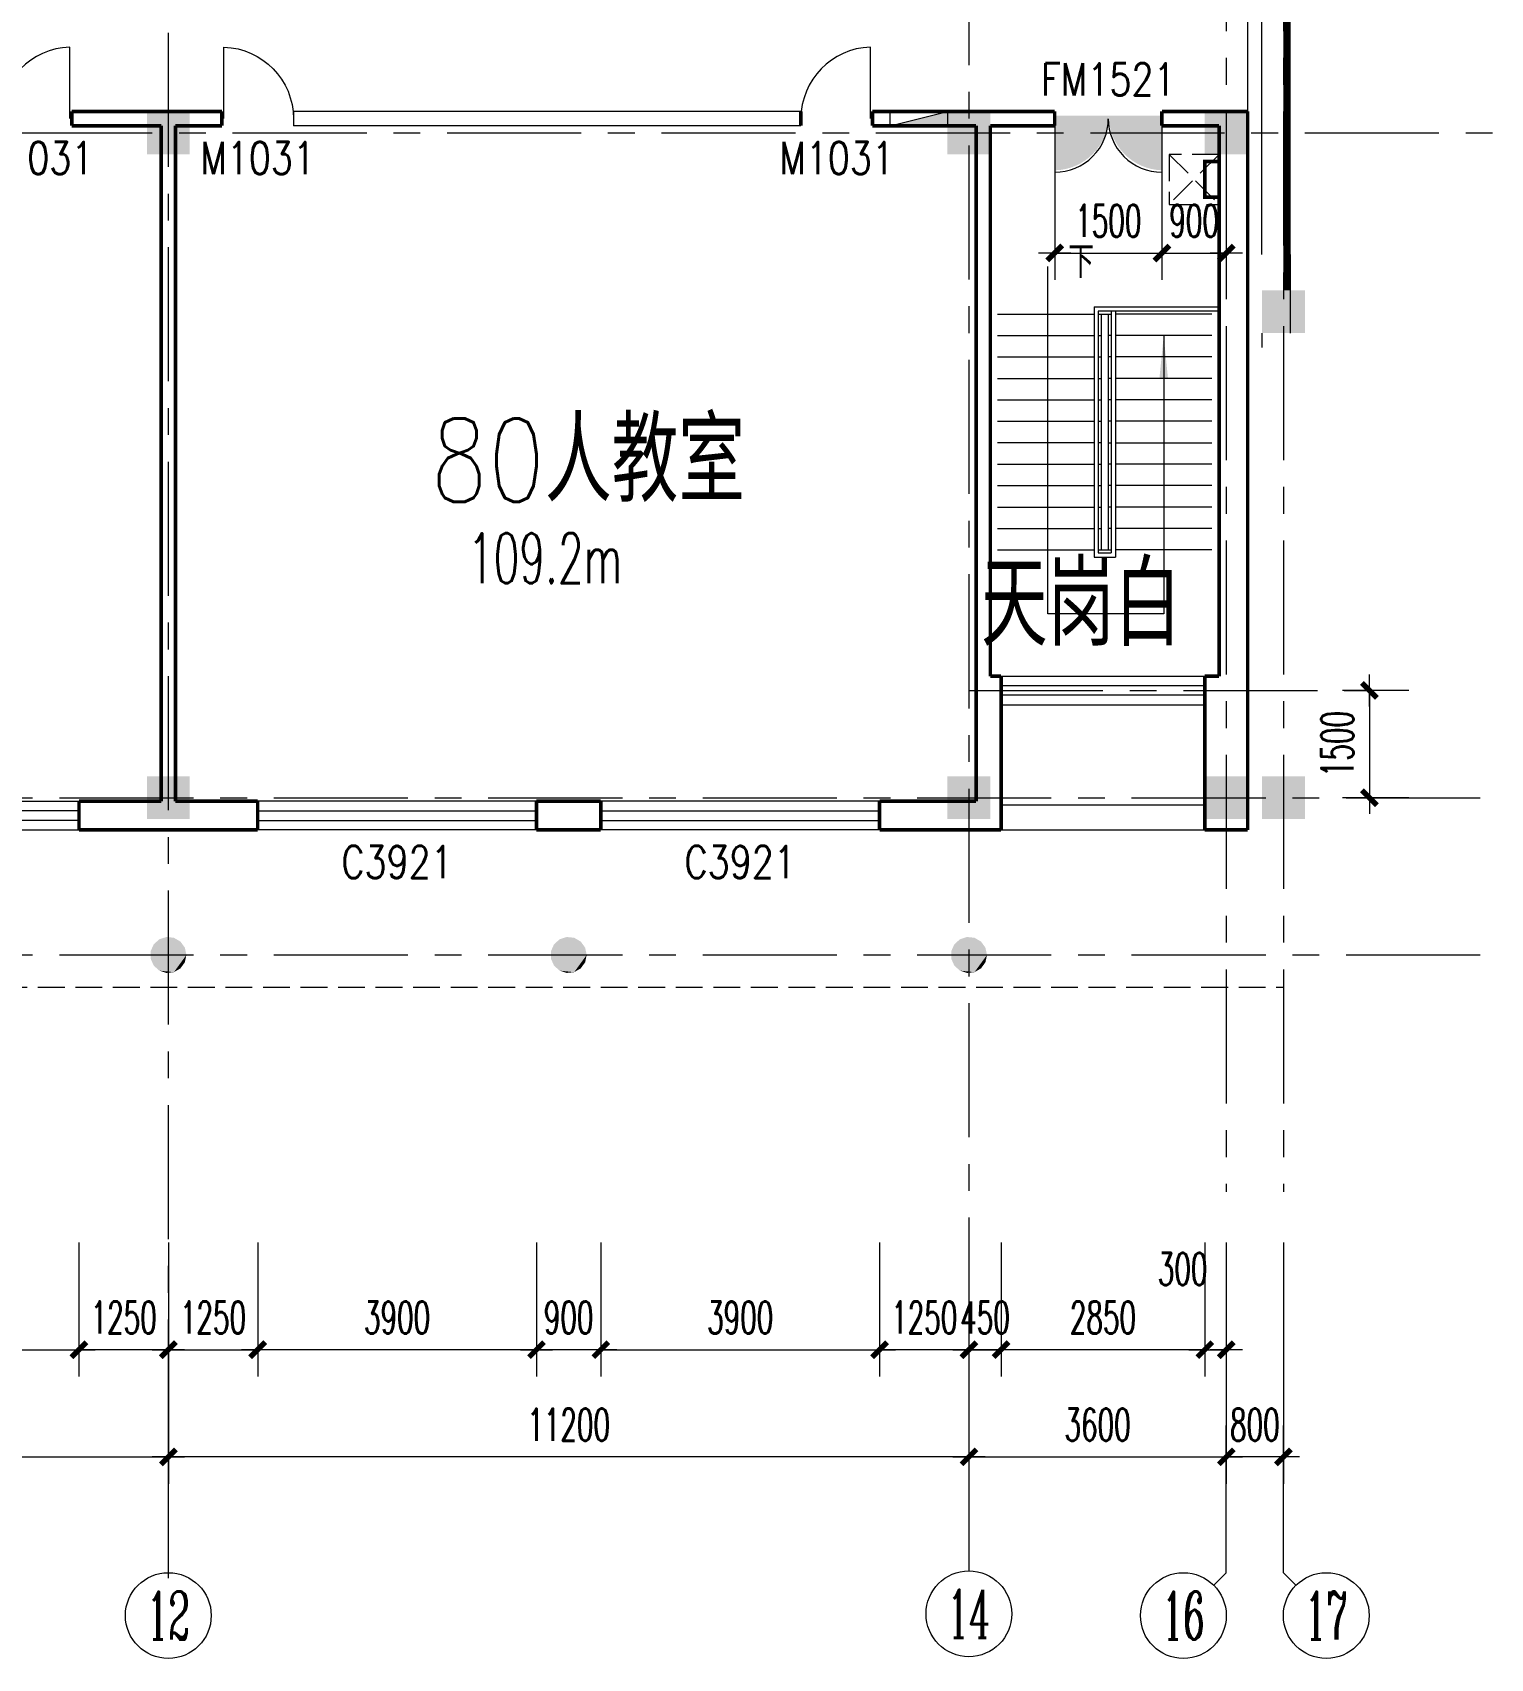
# Model space of a CAD drawing. Extents: x 1575758 to 1999219, y -897052 to -636879.
# Drawn here: x 1952048 to 1972444, y -720350 to -697603 of the extents above; entities that cross this region are included whole.
import ezdxf
from ezdxf.enums import TextEntityAlignment as Align

# ---------------------------------------------------------------- set-up
doc = ezdxf.new("R2010")
doc.units = 0
doc.header["$LTSCALE"] = 1500
doc.header["$MEASUREMENT"] = 0
doc.linetypes.add('CENTER', pattern=[2, 1.25, -0.25, 0.25, -0.25])
doc.linetypes.add('DASH', pattern=[0.35, 0.25, -0.1])
doc.layers.get('0').update_dxf_attribs({"linetype": 'CONTINUOUS', "lineweight": 5})
doc.layers.get('DEFPOINTS').update_dxf_attribs({"linetype": 'CONTINUOUS', "lineweight": 5})
for name, color, linetype, lineweight in [('AXIS', 7, 'CONTINUOUS', 5), ('AXIS_TEXT', 7, 'CONTINUOUS', 5), ('COLUMN', 7, 'CONTINUOUS', 5), ('DOTE', 7, 'CENTER', 5), ('P-S-TEXT', 7, 'CONTINUOUS', 5), ('PUB_DIM', 7, 'CONTINUOUS', 5), ('STAIR', 7, 'CONTINUOUS', 0), ('U型玻璃', 7, 'CONTINUOUS', 5), ('WALL', 7, 'CONTINUOUS', 5), ('WINDOW', 7, 'CONTINUOUS', 0), ('WINDOW_TEXT', 7, 'CONTINUOUS', 5), ('我的', 7, 'CONTINUOUS', 5), ('消火栓', 7, 'CONTINUOUS', 5), ('看线', 7, 'CONTINUOUS', 5), ('虚线', 7, 'DASH', 5), ('防火卷帘', 7, 'CONTINUOUS', 5)]:
    doc.layers.add(name, color=color, linetype=linetype, lineweight=lineweight)
doc.layers.add('防火门', color=10, linetype='CONTINUOUS')
doc.styles.add('_SIMPLEX', font='SIMPLEX.shx', dxfattribs={"width": 0.6})
doc.styles.add('COMPLEX', font='COMPLEX')
doc.styles.add('DIM_FONT', font='romans.shx', dxfattribs={"width": 0.6})
doc.styles.add('H1', font='romans.shx', dxfattribs={"width": 1.2, "bigfont": 'hztxt.shx'})
doc.styles.add('SIMPLEX', font='SIMPLEX.SHX', dxfattribs={"width": 0.6})
doc.dimstyles.new('NORMAL', dxfattribs={"dimscale": 1.5, "dimtxt": 300, "dimasz": 1, "dimexe": 250, "dimexo": 300, "dimgap": 150, "dimtad": 1, "dimdec": 0, "dimdsep": 46, "dimtxsty": 'DIM_FONT', "dimblk1": '_DIMX', "dimblk2": '_DIMX', "dimsah": 1, "dimcen": 2.5, "dimdle": 0.3, "dimclrd": 256, "dimclre": 256, "dimclrt": 256, "dimadec": 0, "dimazin": 0, "dimtfac": 1, "dimtdec": 0, "dimtix": 1, "dimtmove": 2, "dimatfit": 3, "dimldrblk": '_DIMX', "dimfxl": 1, "dimtvp": 1, "dimtolj": 1, "dimtzin": 0, "dimlwd": -1, "dimlwe": -1, "dimarcsym": 0})

# ---------------------------------------------------------------- blocks, each defined once
blk = doc.blocks.new('_FZH')
blk.add_solid([(0.5, -0.5), (-0.5, -0.5), (0.5, 0.5), (-0.5, 0.5)])
blk = doc.blocks.new('M_A2ZXL')
blk.add_line((-0.472, 0), (-0.472, -1))
blk.add_arc((-0.5, 0), 1, 271.6231, 0)
blk = doc.blocks.new('M_S2RKC')
for points in [[(-0.053, 0.503), (0.156, -0.481), (-0.253, 0.438), (-0.409, 0.297)], [(0.338, 0.376), (0.156, -0.481), (0.156, 0.481), (-0.053, 0.503)], [(-0.409, 0.297), (0.156, -0.481), (-0.495, 0.105), (-0.495, -0.105)], [(0.506, 0), (0.156, -0.481), (0.462, 0.206), (0.338, 0.376)], [(0.462, -0.206), (0.338, -0.376), (0.506, 0), (0.156, -0.481)], [(-0.495, -0.105), (0.156, -0.481), (-0.409, -0.297), (-0.253, -0.438)], [(-0.253, -0.438), (0.156, -0.481), (-0.053, -0.503)]]:
    blk.add_solid(points)
blk = doc.blocks.new('_ARROW')
blk.add_solid([(0, 0), (-1, 0.1), (-1, -0.1)])
blk = doc.blocks.new('_WBLK')
for p, q in [((-0.5, 0.5), (0.5, 0.5)), ((0.5, 0.1667), (-0.5, 0.1667)), ((0.5, -0.1667), (-0.5, -0.1667)), ((-0.5, -0.5), (0.5, -0.5))]:
    blk.add_line(p, q)
at = {"layer": 'WINDOW_TEXT', "style": 'SIMPLEX', "flags": 9}
blk.add_attdef('A', text='', height=1, dxfattribs=at).set_placement((0, 1.5), align=Align.MIDDLE)
blk = doc.blocks.new('A$C68C06AB7')
at = {"layer": '消火栓'}
blk.add_hatch(color=256, dxfattribs=at).paths.add_polyline_path([(800, 200), (0, 200), (800, 0)])
blk.add_line((0, 200), (800, 0), dxfattribs=at)
blk.add_lwpolyline([(0, 200), (0, 0), (800, 0), (800, 200)], close=True, dxfattribs=at)
blk = doc.blocks.new('M_A3PTU')
for p, q in [((-0.5, 0), (-0.499, -0.498)), ((0.5, 0), (0.499, -0.498))]:
    blk.add_line(p, q)
for centre, start, end in [((-0.498, -0.001), 269.885, 0.0763), ((0.498, -0.001), 179.9237, 270.115)]:
    blk.add_arc(centre, 0.498, start, end)
blk = doc.blocks.new('_AXISO2')
blk.add_line((0.354, 0.146), (0.5, 0))
blk.add_circle((0, 0.5), 0.5)
at = {"layer": 'AXIS_TEXT', "style": 'COMPLEX', "width": 1.041667}
blk.add_attdef('A', text='', height=0.56, dxfattribs=at).set_placement((-0.25, 0.22), (0.25, 0.22), align=Align.FIT)
blk = doc.blocks.new('_DIMX')
blk.add_line((-150, 0), (150, 0))
at = {"const_width": 50}
blk.add_lwpolyline([(-70, -70), (70, 70)], dxfattribs=at)
blk = doc.blocks.new('*D1277')
at = {"layer": 'AXIS'}
for p, q in [((1942748, -714530), (1942748, -717905)), ((1953948, -714530), (1953948, -717905)), ((1942749, -717530), (1953946, -717530))]:
    blk.add_line(p, q, dxfattribs=at)
at = {"layer": 'DEFPOINTS', "color": 0, "lineweight": 5}
for p in [(1942748, -714080), (1953948, -714080), (1953948, -717530)]:
    blk.add_point(p, dxfattribs=at)
at = {"layer": 'AXIS', "xscale": 1.5, "yscale": 1.5, "zscale": 1.5, "rotation": 180}
blk.add_blockref('_DIMX', (1942748, -717530), dxfattribs=at)
at = {"layer": 'AXIS', "xscale": 1.5, "yscale": 1.5, "zscale": 1.5}
blk.add_blockref('_DIMX', (1953948, -717530), dxfattribs=at)
at = {"layer": 'AXIS', "insert": (1948348, -717080), "char_height": 450, "attachment_point": 5, "style": 'DIM_FONT'}
blk.add_mtext('\\A1;11200', dxfattribs=at)
blk = doc.blocks.new('_AXISO')
blk.add_circle((0, 0), 0.5)
at = {"layer": 'AXIS_TEXT', "style": 'COMPLEX', "width": 1.041667}
blk.add_attdef('A', text='', height=0.56, dxfattribs=at).set_placement((-0.25, -0.28), (0.25, -0.28), align=Align.FIT)
blk = doc.blocks.new('*D1307')
at = {"layer": 'DEFPOINTS', "color": 0, "lineweight": 5}
for p in [(1948798, -714080), (1952698, -714080), (1952698, -716030)]:
    blk.add_point(p, dxfattribs=at)
at = {"layer": 'PUB_DIM'}
for p, q in [((1948798, -714530), (1948798, -716405)), ((1952698, -714530), (1952698, -716405)), ((1948799, -716030), (1952696, -716030))]:
    blk.add_line(p, q, dxfattribs=at)
at = {"layer": 'PUB_DIM', "xscale": 1.5, "yscale": 1.5, "zscale": 1.5, "rotation": 180}
blk.add_blockref('_DIMX', (1948798, -716030), dxfattribs=at)
at = {"layer": 'PUB_DIM', "xscale": 1.5, "yscale": 1.5, "zscale": 1.5}
blk.add_blockref('_DIMX', (1952698, -716030), dxfattribs=at)
at = {"layer": 'PUB_DIM', "insert": (1950748, -715580), "char_height": 450, "attachment_point": 5, "style": 'DIM_FONT'}
blk.add_mtext('\\A1;3900', dxfattribs=at)
blk = doc.blocks.new('*D1310')
at = {"layer": 'DEFPOINTS', "color": 0, "lineweight": 5}
for p in [(1959998, -714080), (1963898, -714080), (1963898, -716030)]:
    blk.add_point(p, dxfattribs=at)
at = {"layer": 'PUB_DIM'}
for p, q in [((1959998, -714530), (1959998, -716405)), ((1963898, -714530), (1963898, -716405)), ((1959999, -716030), (1963896, -716030))]:
    blk.add_line(p, q, dxfattribs=at)
at = {"layer": 'PUB_DIM', "xscale": 1.5, "yscale": 1.5, "zscale": 1.5, "rotation": 180}
blk.add_blockref('_DIMX', (1959998, -716030), dxfattribs=at)
at = {"layer": 'PUB_DIM', "xscale": 1.5, "yscale": 1.5, "zscale": 1.5}
blk.add_blockref('_DIMX', (1963898, -716030), dxfattribs=at)
at = {"layer": 'PUB_DIM', "insert": (1961948, -715580), "char_height": 450, "attachment_point": 5, "style": 'DIM_FONT'}
blk.add_mtext('\\A1;3900', dxfattribs=at)
blk = doc.blocks.new('*D1311')
at = {"layer": 'DEFPOINTS', "color": 0, "lineweight": 5}
for p in [(1959098, -714080), (1959998, -714080), (1959098, -716030)]:
    blk.add_point(p, dxfattribs=at)
at = {"layer": 'PUB_DIM'}
for p, q in [((1959098, -714530), (1959098, -716405)), ((1959998, -714530), (1959998, -716405)), ((1959096, -716030), (1959095, -716030)), ((1959998, -716030), (1959098, -716030)), ((1959999, -716030), (1960001, -716030))]:
    blk.add_line(p, q, dxfattribs=at)
at = {"layer": 'PUB_DIM', "xscale": 1.5, "yscale": 1.5, "zscale": 1.5}
for p, rotation in [((1959098, -716030), 359.9999999999852), ((1959998, -716030), 179.9999999999851)]:
    blk.add_blockref('_DIMX', p, dxfattribs=dict(at, rotation=rotation))
at = {"layer": 'PUB_DIM', "insert": (1959548, -715580), "char_height": 450, "attachment_point": 5, "style": 'DIM_FONT'}
blk.add_mtext('\\A1;900', dxfattribs=at)
blk = doc.blocks.new('*D1312')
at = {"layer": 'DEFPOINTS', "color": 0, "lineweight": 5}
for p in [(1955198, -714080), (1959098, -714080), (1955198, -716030)]:
    blk.add_point(p, dxfattribs=at)
at = {"layer": 'PUB_DIM'}
for p, q in [((1955198, -714530), (1955198, -716405)), ((1959098, -714530), (1959098, -716405)), ((1959096, -716030), (1955199, -716030))]:
    blk.add_line(p, q, dxfattribs=at)
at = {"layer": 'PUB_DIM', "xscale": 1.5, "yscale": 1.5, "zscale": 1.5}
for p, rotation in [((1955198, -716030), 179.9999999999966), ((1959098, -716030), 359.9999999999966)]:
    blk.add_blockref('_DIMX', p, dxfattribs=dict(at, rotation=rotation))
at = {"layer": 'PUB_DIM', "insert": (1957148, -715580), "char_height": 450, "attachment_point": 5, "style": 'DIM_FONT'}
blk.add_mtext('\\A1;3900', dxfattribs=at)
blk = doc.blocks.new('*D1313')
at = {"layer": 'DEFPOINTS', "color": 0, "lineweight": 5}
for p in [(1968448, -714080), (1968748, -714080), (1968748, -716030)]:
    blk.add_point(p, dxfattribs=at)
at = {"layer": 'PUB_DIM'}
for p, q in [((1968448, -714530), (1968448, -716405)), ((1968748, -714530), (1968748, -716405)), ((1968446, -716030), (1968445, -716030)), ((1968448, -716030), (1968748, -716030)), ((1968749, -716030), (1968751, -716030))]:
    blk.add_line(p, q, dxfattribs=at)
at = {"layer": 'PUB_DIM', "xscale": 1.5, "yscale": 1.5, "zscale": 1.5}
blk.add_blockref('_DIMX', (1968448, -716030), dxfattribs=at)
at = {"layer": 'PUB_DIM', "xscale": 1.5, "yscale": 1.5, "zscale": 1.5, "rotation": 180}
blk.add_blockref('_DIMX', (1968748, -716030), dxfattribs=at)
at = {"layer": 'PUB_DIM', "insert": (1968138, -714901), "char_height": 450, "attachment_point": 5, "style": 'DIM_FONT'}
blk.add_mtext('\\A1;300', dxfattribs=at)
blk = doc.blocks.new('_AXISO1')
blk.add_line((0.354, -0.146), (0.5, 0))
blk.add_circle((0, -0.5), 0.5)
at = {"layer": 'AXIS_TEXT', "style": 'COMPLEX', "width": 1.041667}
blk.add_attdef('A', text='', height=0.56, dxfattribs=at).set_placement((-0.25, -0.78), (0.25, -0.78), align=Align.FIT)
blk = doc.blocks.new('*D1325')
at = {"layer": 'DEFPOINTS', "color": 0, "lineweight": 5}
for p in [(1952698, -714080), (1953948, -714080), (1952698, -716030)]:
    blk.add_point(p, dxfattribs=at)
at = {"layer": 'PUB_DIM'}
for p, q in [((1952698, -714530), (1952698, -716405)), ((1953948, -714530), (1953948, -716405)), ((1952696, -716030), (1952695, -716030)), ((1953948, -716030), (1952698, -716030)), ((1953949, -716030), (1953951, -716030))]:
    blk.add_line(p, q, dxfattribs=at)
at = {"layer": 'PUB_DIM', "xscale": 1.5, "yscale": 1.5, "zscale": 1.5}
for p, rotation in [((1952698, -716030), 359.9999999999893), ((1953948, -716030), 179.9999999999893)]:
    blk.add_blockref('_DIMX', p, dxfattribs=dict(at, rotation=rotation))
at = {"layer": 'PUB_DIM', "insert": (1953323, -715580), "char_height": 450, "attachment_point": 5, "style": 'DIM_FONT'}
blk.add_mtext('\\A1;1250', dxfattribs=at)
blk = doc.blocks.new('*D1326')
at = {"layer": 'DEFPOINTS', "color": 0, "lineweight": 5}
for p in [(1953948, -714080), (1955198, -714080), (1955198, -716030)]:
    blk.add_point(p, dxfattribs=at)
at = {"layer": 'PUB_DIM'}
for p, q in [((1953948, -714530), (1953948, -716405)), ((1955198, -714530), (1955198, -716405)), ((1953946, -716030), (1953945, -716030)), ((1953948, -716030), (1955198, -716030)), ((1955199, -716030), (1955201, -716030))]:
    blk.add_line(p, q, dxfattribs=at)
at = {"layer": 'PUB_DIM', "xscale": 1.5, "yscale": 1.5, "zscale": 1.5}
blk.add_blockref('_DIMX', (1953948, -716030), dxfattribs=at)
at = {"layer": 'PUB_DIM', "xscale": 1.5, "yscale": 1.5, "zscale": 1.5, "rotation": 180}
blk.add_blockref('_DIMX', (1955198, -716030), dxfattribs=at)
at = {"layer": 'PUB_DIM', "insert": (1954573, -715580), "char_height": 450, "attachment_point": 5, "style": 'DIM_FONT'}
blk.add_mtext('\\A1;1250', dxfattribs=at)
blk = doc.blocks.new('*D1327')
at = {"layer": 'DEFPOINTS', "color": 0, "lineweight": 5}
for p in [(1963898, -714080), (1965148, -714080), (1963898, -716030)]:
    blk.add_point(p, dxfattribs=at)
at = {"layer": 'PUB_DIM'}
for p, q in [((1963898, -714530), (1963898, -716405)), ((1965148, -714530), (1965148, -716405)), ((1963896, -716030), (1963895, -716030)), ((1965148, -716030), (1963898, -716030)), ((1965149, -716030), (1965151, -716030))]:
    blk.add_line(p, q, dxfattribs=at)
at = {"layer": 'PUB_DIM', "xscale": 1.5, "yscale": 1.5, "zscale": 1.5}
for p, rotation in [((1963898, -716030), 359.9999999999893), ((1965148, -716030), 179.9999999999893)]:
    blk.add_blockref('_DIMX', p, dxfattribs=dict(at, rotation=rotation))
at = {"layer": 'PUB_DIM', "insert": (1964523, -715580), "char_height": 450, "attachment_point": 5, "style": 'DIM_FONT'}
blk.add_mtext('\\A1;1250', dxfattribs=at)
blk = doc.blocks.new('*D1328')
at = {"layer": 'DEFPOINTS', "color": 0, "lineweight": 5}
for p in [(1965148, -714080), (1965598, -714080), (1965598, -716030)]:
    blk.add_point(p, dxfattribs=at)
at = {"layer": 'PUB_DIM'}
for p, q in [((1965148, -714530), (1965148, -716405)), ((1965598, -714530), (1965598, -716405)), ((1965146, -716030), (1965145, -716030)), ((1965148, -716030), (1965598, -716030)), ((1965599, -716030), (1965601, -716030))]:
    blk.add_line(p, q, dxfattribs=at)
at = {"layer": 'PUB_DIM', "xscale": 1.5, "yscale": 1.5, "zscale": 1.5}
blk.add_blockref('_DIMX', (1965148, -716030), dxfattribs=at)
at = {"layer": 'PUB_DIM', "xscale": 1.5, "yscale": 1.5, "zscale": 1.5, "rotation": 180}
blk.add_blockref('_DIMX', (1965598, -716030), dxfattribs=at)
at = {"layer": 'PUB_DIM', "insert": (1965373, -715580), "char_height": 450, "attachment_point": 5, "style": 'DIM_FONT'}
blk.add_mtext('\\A1;450', dxfattribs=at)
blk = doc.blocks.new('*D1329')
at = {"layer": 'DEFPOINTS', "color": 0, "lineweight": 5}
for p in [(1965598, -714080), (1968448, -714080), (1965598, -716030)]:
    blk.add_point(p, dxfattribs=at)
at = {"layer": 'PUB_DIM'}
for p, q in [((1965598, -714530), (1965598, -716405)), ((1968448, -714530), (1968448, -716405)), ((1968446, -716030), (1965599, -716030))]:
    blk.add_line(p, q, dxfattribs=at)
at = {"layer": 'PUB_DIM', "xscale": 1.5, "yscale": 1.5, "zscale": 1.5, "rotation": 180}
blk.add_blockref('_DIMX', (1965598, -716030), dxfattribs=at)
at = {"layer": 'PUB_DIM', "xscale": 1.5, "yscale": 1.5, "zscale": 1.5}
blk.add_blockref('_DIMX', (1968448, -716030), dxfattribs=at)
at = {"layer": 'PUB_DIM', "insert": (1967023, -715580), "char_height": 450, "attachment_point": 5, "style": 'DIM_FONT'}
blk.add_mtext('\\A1;2850', dxfattribs=at)
blk = doc.blocks.new('*D1330')
at = {"layer": 'AXIS'}
for p, q in [((1953948, -714530), (1953948, -717905)), ((1965148, -714530), (1965148, -717905)), ((1965146, -717530), (1953949, -717530))]:
    blk.add_line(p, q, dxfattribs=at)
at = {"layer": 'DEFPOINTS', "color": 0, "lineweight": 5}
for p in [(1953948, -714080), (1965148, -714080), (1953948, -717530)]:
    blk.add_point(p, dxfattribs=at)
at = {"layer": 'AXIS', "xscale": 1.5, "yscale": 1.5, "zscale": 1.5, "rotation": 180}
blk.add_blockref('_DIMX', (1953948, -717530), dxfattribs=at)
at = {"layer": 'AXIS', "xscale": 1.5, "yscale": 1.5, "zscale": 1.5}
blk.add_blockref('_DIMX', (1965148, -717530), dxfattribs=at)
at = {"layer": 'AXIS', "insert": (1959548, -717080), "char_height": 450, "attachment_point": 5, "style": 'DIM_FONT'}
blk.add_mtext('\\A1;11200', dxfattribs=at)
blk = doc.blocks.new('*D1331')
at = {"layer": 'AXIS'}
for p, q in [((1965148, -714530), (1965148, -717905)), ((1968748, -714530), (1968748, -717905)), ((1965149, -717530), (1968746, -717530))]:
    blk.add_line(p, q, dxfattribs=at)
at = {"layer": 'DEFPOINTS', "color": 0, "lineweight": 5}
for p in [(1965148, -714080), (1968748, -714080), (1968748, -717530)]:
    blk.add_point(p, dxfattribs=at)
at = {"layer": 'AXIS', "xscale": 1.5, "yscale": 1.5, "zscale": 1.5, "rotation": 180}
blk.add_blockref('_DIMX', (1965148, -717530), dxfattribs=at)
at = {"layer": 'AXIS', "xscale": 1.5, "yscale": 1.5, "zscale": 1.5}
blk.add_blockref('_DIMX', (1968748, -717530), dxfattribs=at)
at = {"layer": 'AXIS', "insert": (1966948, -717080), "char_height": 450, "attachment_point": 5, "style": 'DIM_FONT'}
blk.add_mtext('\\A1;3600', dxfattribs=at)
blk = doc.blocks.new('*D1332')
at = {"layer": 'AXIS'}
for p, q in [((1968748, -714530), (1968748, -717905)), ((1969548, -714530), (1969548, -717905)), ((1968746, -717530), (1968745, -717530)), ((1969548, -717530), (1968748, -717530)), ((1969549, -717530), (1969551, -717530))]:
    blk.add_line(p, q, dxfattribs=at)
at = {"layer": 'DEFPOINTS', "color": 0, "lineweight": 5}
for p in [(1968748, -714080), (1969548, -714080), (1968748, -717530)]:
    blk.add_point(p, dxfattribs=at)
at = {"layer": 'AXIS', "xscale": 1.5, "yscale": 1.5, "zscale": 1.5}
blk.add_blockref('_DIMX', (1968748, -717530), dxfattribs=at)
at = {"layer": 'AXIS', "xscale": 1.5, "yscale": 1.5, "zscale": 1.5, "rotation": 180}
blk.add_blockref('_DIMX', (1969548, -717530), dxfattribs=at)
at = {"layer": 'AXIS', "insert": (1969148, -717080), "char_height": 450, "attachment_point": 5, "style": 'DIM_FONT'}
blk.add_mtext('\\A1;800', dxfattribs=at)
blk = doc.blocks.new('M_B0OPK')
for p, q in [((-0.5, 0.5), (0.5, 0.5)), ((0.5, 0.1667), (-0.5, 0.1667)), ((0.5, -0.1667), (-0.5, -0.1667)), ((-0.5, -0.5), (0.5, -0.5))]:
    blk.add_line(p, q)
blk = doc.blocks.new('*D1780')
at = {"layer": 'DEFPOINTS', "color": 0, "lineweight": 5}
for p in [(1971751, -706808), (1970751, -708308), (1971751, -708308)]:
    blk.add_point(p, dxfattribs=at)
at = {"layer": 'PUB_DIM'}
for p, q in [((1971301, -706808), (1970376, -706808)), ((1970751, -706809), (1970751, -708306)), ((1971301, -708308), (1970376, -708308))]:
    blk.add_line(p, q, dxfattribs=at)
at = {"layer": 'PUB_DIM', "xscale": 1.5, "yscale": 1.5, "zscale": 1.5}
for p, rotation in [((1970751, -706808), 90), ((1970751, -708308), 270)]:
    blk.add_blockref('_DIMX', p, dxfattribs=dict(at, rotation=rotation))
at = {"layer": 'PUB_DIM', "insert": (1970301, -707558), "char_height": 450, "attachment_point": 5, "rotation": 90, "style": 'DIM_FONT'}
blk.add_mtext('\\A1;1500', dxfattribs=at)
blk = doc.blocks.new('*D2227')
at = {"layer": 'DEFPOINTS', "color": 0, "lineweight": 5}
for p in [(1966348, -698908), (1967848, -698908), (1967848, -700688)]:
    blk.add_point(p, dxfattribs=at)
at = {"layer": 'PUB_DIM'}
for p, q in [((1966348, -699358), (1966348, -701063)), ((1967848, -699358), (1967848, -701063)), ((1966349, -700688), (1967846, -700688))]:
    blk.add_line(p, q, dxfattribs=at)
at = {"layer": 'PUB_DIM', "xscale": 1.5, "yscale": 1.5, "zscale": 1.5, "rotation": 180}
blk.add_blockref('_DIMX', (1966348, -700688), dxfattribs=at)
at = {"layer": 'PUB_DIM', "xscale": 1.5, "yscale": 1.5, "zscale": 1.5}
blk.add_blockref('_DIMX', (1967848, -700688), dxfattribs=at)
at = {"layer": 'PUB_DIM', "insert": (1967098, -700238), "char_height": 450, "attachment_point": 5, "style": 'DIM_FONT'}
blk.add_mtext('\\A1;1500', dxfattribs=at)
blk = doc.blocks.new('*D2228')
at = {"layer": 'DEFPOINTS', "color": 0, "lineweight": 5}
for p in [(1967848, -698908), (1968748, -698908), (1968748, -700688)]:
    blk.add_point(p, dxfattribs=at)
at = {"layer": 'PUB_DIM'}
for p, q in [((1967848, -699358), (1967848, -701063)), ((1968748, -699358), (1968748, -701063)), ((1967846, -700688), (1967845, -700688)), ((1967848, -700688), (1968748, -700688)), ((1968749, -700688), (1968751, -700688))]:
    blk.add_line(p, q, dxfattribs=at)
at = {"layer": 'PUB_DIM', "xscale": 1.5, "yscale": 1.5, "zscale": 1.5}
blk.add_blockref('_DIMX', (1967848, -700688), dxfattribs=at)
at = {"layer": 'PUB_DIM', "xscale": 1.5, "yscale": 1.5, "zscale": 1.5, "rotation": 180}
blk.add_blockref('_DIMX', (1968748, -700688), dxfattribs=at)
at = {"layer": 'PUB_DIM', "insert": (1968298, -700238), "char_height": 450, "attachment_point": 5, "style": 'DIM_FONT'}
blk.add_mtext('\\A1;900', dxfattribs=at)

msp = doc.modelspace()

# ---------------------------------------------------------------- hatches: boundary and pattern name
at = {"layer": '防火门'}
for points in [[(1966356.9, -698764.2), (1966356.9, -699530.6, 0.4059403), (1967101.8, -698764.2)], [(1967847.5, -698764.2), (1967847.5, -699530.6, -0.4059403), (1967102.6, -698764.2)]]:
    msp.add_hatch(color=256, dxfattribs=at).paths.add_polyline_path(points)

# ---------------------------------------------------------------- linework, layer by layer
at = {"layer": 'AXIS'}
for p, q in [((1953947.8, -717091.1), (1953947.8, -719150)), ((1965147.8, -717066.1), (1965147.8, -719125)), ((1968747.8, -719150), (1968747.8, -717091.1)), ((1968747.8, -719150), (1968747.8, -717091.1)), ((1969547.8, -719150), (1969547.8, -717091.1))]:
    msp.add_line(p, q, dxfattribs=at)
at = {"layer": 'DOTE'}
for p, q in [((1968747.8, -650709.5), (1968747.8, -713820.8)), ((1969547.8, -650709.5), (1969547.8, -713820.8)), ((1953947.8, -688608), (1953947.8, -719224.1)), ((1965147.8, -696182.9), (1965147.8, -719224.1)), ((1888847.8, -699008), (1973903.2, -699008)), ((1965147.8, -706808), (1970926.6, -706808)), ((1886424.4, -708308), (1973903.2, -708308)), ((1886424.4, -710508), (1973903.2, -710508))]:
    msp.add_line(p, q, dxfattribs=at)
at = {"layer": 'PUB_DIM'}
msp.add_lwpolyline([(1967872.8, -701842.5), (1967872.8, -705736.2), (1966254.1, -705736.2), (1966254.1, -700875.4)], dxfattribs=at)
at = {"layer": 'STAIR', "ltscale": 2}
msp.add_line((1969647.8, -701808), (1969647.8, -700708), dxfattribs=at)
at = {"layer": 'STAIR'}
for p, q in [((1966897.8, -701442.5), (1966897.8, -704942.5)), ((1966897.8, -701442.5), (1968647.8, -701442.5)), ((1966957.8, -701502.5), (1966957.8, -704882.5)), ((1968647.8, -701502.5), (1966957.8, -701502.5)), ((1967137.8, -701502.5), (1967137.8, -704882.5)), ((1967197.8, -701502.5), (1967197.8, -704942.5)), ((1965547.8, -701542.5), (1966897.8, -701542.5)), ((1966957.8, -701542.5), (1967137.8, -701542.5)), ((1966997.8, -701542.5), (1966997.8, -704842.5)), ((1967097.8, -701542.5), (1967097.8, -704842.5)), ((1968547.8, -701542.5), (1967197.8, -701542.5)), ((1965547.8, -701842.5), (1966897.8, -701842.5)), ((1966957.8, -701842.5), (1966997.8, -701842.5)), ((1967137.8, -701842.5), (1967097.8, -701842.5)), ((1968547.8, -701842.5), (1967197.8, -701842.5)), ((1965547.8, -702142.5), (1966897.8, -702142.5)), ((1966957.8, -702142.5), (1966997.8, -702142.5)), ((1967137.8, -702142.5), (1967097.8, -702142.5)), ((1968547.8, -702142.5), (1967197.8, -702142.5)), ((1965547.8, -702442.5), (1966897.8, -702442.5)), ((1966957.8, -702442.5), (1966997.8, -702442.5)), ((1967137.8, -702442.5), (1967097.8, -702442.5)), ((1968547.8, -702442.5), (1967197.8, -702442.5)), ((1965547.8, -702742.5), (1966897.8, -702742.5)), ((1966957.8, -702742.5), (1966997.8, -702742.5)), ((1967137.8, -702742.5), (1967097.8, -702742.5)), ((1968547.8, -702742.5), (1967197.8, -702742.5)), ((1965547.8, -703042.5), (1966897.8, -703042.5)), ((1966957.8, -703042.5), (1966997.8, -703042.5)), ((1967137.8, -703042.5), (1967097.8, -703042.5)), ((1968547.8, -703042.5), (1967197.8, -703042.5)), ((1966897.8, -703342.5), (1965547.8, -703342.5)), ((1966997.8, -703342.5), (1966957.8, -703342.5)), ((1967097.8, -703342.5), (1967137.8, -703342.5)), ((1967197.8, -703342.5), (1968547.8, -703342.5)), ((1965547.8, -703642.5), (1966897.8, -703642.5)), ((1966957.8, -703642.5), (1966997.8, -703642.5)), ((1967137.8, -703642.5), (1967097.8, -703642.5)), ((1968547.8, -703642.5), (1967197.8, -703642.5)), ((1965547.8, -703942.5), (1966897.8, -703942.5)), ((1966957.8, -703942.5), (1966997.8, -703942.5)), ((1967137.8, -703942.5), (1967097.8, -703942.5)), ((1968547.8, -703942.5), (1967197.8, -703942.5)), ((1965547.8, -704242.5), (1966897.8, -704242.5)), ((1966957.8, -704242.5), (1966997.8, -704242.5)), ((1967137.8, -704242.5), (1967097.8, -704242.5)), ((1968547.8, -704242.5), (1967197.8, -704242.5)), ((1965547.8, -704542.5), (1966897.8, -704542.5)), ((1966957.8, -704542.5), (1966997.8, -704542.5)), ((1967137.8, -704542.5), (1967097.8, -704542.5)), ((1968547.8, -704542.5), (1967197.8, -704542.5)), ((1965547.8, -704842.5), (1966897.8, -704842.5)), ((1966957.8, -704842.5), (1967137.8, -704842.5)), ((1966957.8, -704882.5), (1967137.8, -704882.5)), ((1968547.8, -704842.5), (1967197.8, -704842.5)), ((1966897.8, -704942.5), (1967197.8, -704942.5)), ((1965597.8, -708409.6), (1968447.8, -708409.6)), ((1965597.8, -708758), (1968447.8, -708758))]:
    msp.add_line(p, q, dxfattribs=at)
at = {"layer": 'U型玻璃'}
for p, q in [((1955697.8, -698708), (1955697.8, -698908)), ((1962797.8, -698708), (1955697.8, -698708)), ((1962797.8, -698908), (1955697.8, -698908))]:
    msp.add_line(p, q, dxfattribs=at)
at = {"layer": 'U型玻璃', "const_width": 50}
msp.add_lwpolyline([(1962797.8, -698708), (1962797.8, -698908)], dxfattribs=at)
at = {"layer": 'WALL', "linetype": 'DASH'}
for p, q in [((1967947.8, -699308), (1968647.8, -700008)), ((1968647.8, -699308), (1967947.8, -700008))]:
    msp.add_line(p, q, dxfattribs=at)
at = {"layer": 'WALL'}
msp.add_line((1969247.8, -701808), (1969247.8, -702008), dxfattribs=at)
at = {"layer": 'WALL', "const_width": 50}
for points in [[(1952597.8, -698708), (1952597.8, -698908)], [(1954697.8, -698708), (1952597.8, -698708)], [(1954697.8, -698708), (1954697.8, -698908)], [(1963797.8, -698708), (1963797.8, -698908)], [(1966347.8, -698708), (1963797.8, -698708)], [(1966347.8, -698708), (1966347.8, -698908)], [(1967847.8, -698708), (1967847.8, -698908)], [(1969047.8, -698708), (1967847.8, -698708)], [(1969047.8, -698708), (1969047.8, -708758)], [(1969047.8, -698708), (1969047.8, -708758)], [(1953847.8, -698908), (1952597.8, -698908)], [(1953847.8, -708358), (1953847.8, -698908)], [(1954697.8, -698908), (1954047.8, -698908)], [(1954047.8, -708358), (1954047.8, -698908)], [(1965247.8, -698908), (1963797.8, -698908)], [(1965247.8, -698908), (1965247.8, -708358)], [(1966347.8, -698908), (1965447.8, -698908)], [(1965447.8, -698908), (1965447.8, -706608)], [(1968647.8, -698908), (1967847.8, -698908)], [(1968647.8, -698908), (1968647.8, -706608)], [(1965597.8, -706608), (1965447.8, -706608)], [(1965597.8, -706608), (1965597.8, -708758)], [(1968447.8, -706608), (1968447.8, -708758)], [(1968647.8, -706608), (1968447.8, -706608)], [(1952697.8, -708758), (1952697.8, -708358)], [(1953847.8, -708358), (1952697.8, -708358)], [(1955198.2, -708358), (1954047.8, -708358)], [(1955198.2, -708758), (1955198.2, -708358)], [(1959998.2, -708358), (1959098.2, -708358)], [(1959098.2, -708758), (1959098.2, -708358)], [(1959998.2, -708758), (1959998.2, -708358)], [(1963898.2, -708758), (1963898.2, -708358)], [(1965247.8, -708358), (1963898.2, -708358)], [(1955198.2, -708758), (1952697.8, -708758)], [(1959998.2, -708758), (1959098.2, -708758)], [(1965597.8, -708758), (1963898.2, -708758)], [(1969047.8, -708758), (1968447.8, -708758)], [(1969047.8, -708758), (1968447.8, -708758)]]:
    msp.add_lwpolyline(points, dxfattribs=at)
at = {"layer": 'WALL', "linetype": 'DASH'}
msp.add_lwpolyline([(1968647.8, -700008), (1968647.8, -699308), (1967947.8, -699308), (1967947.8, -700008)], close=True, dxfattribs=at)
at = {"layer": '看线'}
for p, q in [((1969047.8, -698708), (1969047.8, -696108)), ((1969247.8, -700708), (1969247.8, -696208)), ((1967182.9, -706608), (1968447.8, -706608))]:
    msp.add_line(p, q, dxfattribs=at)
at = {"layer": '看线', "const_width": 50}
msp.add_lwpolyline([(1968647.8, -699908), (1968647.8, -699408), (1968447.8, -699408), (1968447.8, -699908)], close=True, dxfattribs=at)
at = {"layer": '虚线'}
msp.add_line((1909597.8, -710958), (1969547.8, -710958), dxfattribs=at)
at = {"layer": '防火卷帘', "linetype": 'DASH', "const_width": 100}
msp.add_lwpolyline([(1969597.8, -696508), (1969597.8, -701208)], dxfattribs=at)

# ---------------------------------------------------------------- block references
at = {"layer": 'AXIS'}
ref = msp.add_blockref('_AXISO', (1953947.8, -719750), dxfattribs=dict(at, xscale=1200, yscale=1200, zscale=1200))
ref.add_attrib('A', '12', dxfattribs={"layer": 'AXIS_TEXT', "height": 672, "style": 'COMPLEX', "width": 0.646552}).set_placement((1953647.8, -720086), (1954247.8, -720086), align=Align.FIT)
ref = msp.add_blockref('_AXISO', (1965147.8, -719725), dxfattribs=dict(at, xscale=1200, yscale=1200, zscale=1200))
ref.add_attrib('A', '14', dxfattribs={"layer": 'AXIS_TEXT', "height": 672, "style": 'COMPLEX', "width": 0.604839}).set_placement((1964847.8, -720061), (1965447.8, -720061), align=Align.FIT)
ref = msp.add_blockref('_AXISO2', (1968747.8, -719750), dxfattribs=dict(at, xscale=1200, yscale=1200, zscale=1200, rotation=90))
ref.add_attrib('A', '16', dxfattribs={"layer": 'AXIS_TEXT', "height": 672, "style": 'COMPLEX', "width": 0.646552}).set_placement((1967847.8, -720086), (1968447.8, -720086), align=Align.FIT)
ref = msp.add_blockref('_AXISO2', (1968747.8, -719750), dxfattribs=dict(at, xscale=1200, yscale=1200, zscale=1200, rotation=90))
ref.add_attrib('A', '16', dxfattribs={"layer": 'AXIS_TEXT', "height": 672, "style": 'COMPLEX', "width": 0.646552}).set_placement((1967847.8, -720086), (1968447.8, -720086), align=Align.FIT)
ref = msp.add_blockref('_AXISO1', (1969547.8, -719750), dxfattribs=dict(at, xscale=1200, yscale=1200, zscale=1200, rotation=90))
ref.add_attrib('A', '17', dxfattribs={"layer": 'AXIS_TEXT', "height": 672, "style": 'COMPLEX', "width": 0.646552}).set_placement((1969847.8, -720086), (1970447.8, -720086), align=Align.FIT)
at = {"layer": 'COLUMN'}
for name, p, xscale, yscale, zscale in [('_FZH', (1953947.8, -699008), 600, 600, 600), ('_FZH', (1965147.8, -699008), 600, 600, 600), ('_FZH', (1968747.8, -699008), -600, 600, 600), ('_FZH', (1968747.8, -699008), -600, 600, 600), ('_FZH', (1968747.8, -699008), -600, 600, 600), ('_FZH', (1968747.8, -699008), -600, 600, 600), ('_FZH', (1969547.8, -701508), 600, 600, 600), ('_FZH', (1953947.8, -708308), 600, 600, 600), ('_FZH', (1965147.8, -708308), 600, 600, 600), ('_FZH', (1968747.8, -708308), -600, 600, 600), ('_FZH', (1968747.8, -708308), -600, 600, 600), ('_FZH', (1968747.8, -708308), -600, 600, 600), ('_FZH', (1968747.8, -708308), -600, 600, 600), ('_FZH', (1969547.8, -708308), 600, 600, 600), ('M_S2RKC', (1953947.8, -710508), 500, 500, 500), ('M_S2RKC', (1959547.8, -710508), 500, 500, 500), ('M_S2RKC', (1965147.8, -710508), 500, 500, 500)]:
    msp.add_blockref(name, p, dxfattribs=dict(at, xscale=xscale, yscale=yscale, zscale=zscale))
at = {"layer": 'PUB_DIM', "xscale": 600, "yscale": 600, "zscale": 600, "rotation": 90}
msp.add_blockref('_ARROW', (1967872.8, -701842.5), dxfattribs=at)
at = {"layer": 'WINDOW'}
ref = msp.add_blockref('M_A2ZXL', (1952097.8, -698808), dxfattribs=dict(at, xscale=1000, yscale=1000, zscale=1000, rotation=180))
ref.add_attrib('A', 'M1031', dxfattribs={"layer": 'WINDOW_TEXT', "height": 450, "style": '_SIMPLEX', "width": 0.8, "flags": 8}).set_placement((1952097.8, -699358, -300246.1), align=Align.MIDDLE)
ref = msp.add_blockref('M_A2ZXL', (1955197.8, -698808), dxfattribs=dict(at, xscale=-1000, yscale=1000, zscale=1000, rotation=180))
ref.add_attrib('A', 'M1031', dxfattribs={"layer": 'WINDOW_TEXT', "height": 450, "style": '_SIMPLEX', "width": 0.8, "flags": 8}).set_placement((1955197.8, -699358, -300246.1), align=Align.MIDDLE)
ref = msp.add_blockref('M_A2ZXL', (1963297.8, -698808), dxfattribs=dict(at, xscale=1000, yscale=1000, zscale=1000, rotation=180))
ref.add_attrib('A', 'M1031', dxfattribs={"layer": 'WINDOW_TEXT', "height": 450, "style": '_SIMPLEX', "width": 0.8, "flags": 8}).set_placement((1963297.8, -699358, -300246.1), align=Align.MIDDLE)
ref = msp.add_blockref('M_A3PTU', (1967097.8, -698808), dxfattribs=dict(at, xscale=1500, yscale=1500, zscale=1500))
ref.add_attrib('A', 'FM1521', dxfattribs={"layer": 'WINDOW_TEXT', "height": 450, "style": '_SIMPLEX', "width": 0.8, "flags": 8}).set_placement((1967097.8, -698258, -300246.1), align=Align.MIDDLE)
at = {"layer": 'WINDOW', "xscale": -2850, "yscale": 400, "zscale": 2850, "rotation": 180}
msp.add_blockref('M_B0OPK', (1967022.8, -706808), dxfattribs=at)
at = {"layer": 'WINDOW'}
ref = msp.add_blockref('_WBLK', (1950747.8, -708558), dxfattribs=dict(at, xscale=-3900, yscale=400.0000000572763, zscale=3900, rotation=180))
ref.add_attrib('A', 'C3921', dxfattribs={"layer": 'WINDOW_TEXT', "height": 450, "style": '_SIMPLEX', "width": 0.8, "flags": 8}).set_placement((1950747.8, -709208), align=Align.MIDDLE)
ref = msp.add_blockref('_WBLK', (1957148.2, -708558), dxfattribs=dict(at, xscale=3900, yscale=400.0000000572763, zscale=3900, rotation=180))
ref.add_attrib('A', 'C3921', dxfattribs={"layer": 'WINDOW_TEXT', "height": 450, "style": '_SIMPLEX', "width": 0.8, "flags": 8}).set_placement((1957148.2, -709208), align=Align.MIDDLE)
ref = msp.add_blockref('_WBLK', (1961948.2, -708558), dxfattribs=dict(at, xscale=3900, yscale=400.0000000569271, zscale=3900, rotation=180))
ref.add_attrib('A', 'C3921', dxfattribs={"layer": 'WINDOW_TEXT', "height": 450, "style": '_SIMPLEX', "width": 0.8, "flags": 8}).set_placement((1961948.2, -709208), align=Align.MIDDLE)
at = {"layer": '消火栓', "xscale": -1, "rotation": 180}
msp.add_blockref('A$C68C06AB7', (1964047.8, -698708), dxfattribs=at)

# ---------------------------------------------------------------- texts
at = {"layer": 'P-S-TEXT', "style": 'H1', "width": 0.8}
msp.add_text('下', height=450, dxfattribs=at).set_placement((1966538.2, -701037.1))
at = {"layer": '我的', "lineweight": 0, "style": 'H1', "width": 0.8}
for s, p in [('80人教室', (1957617.6, -704169)), ('天岗白', (1965316.6, -706184.2))]:
    msp.add_text(s, height=1166.4, dxfattribs=at).set_placement(p)
at = {"layer": '我的', "color": 0, "lineweight": 5, "insert": (1958138.2, -704607.9), "char_height": 700, "width": 3680, "attachment_point": 1, "style": 'DIM_FONT'}
msp.add_mtext('{\\C3;109.2m}', dxfattribs=at)

# ---------------------------------------------------------------- dimensions: what is measured, and where the dimension line sits
at = {"layer": 'AXIS'}
for base, p1, p2, picture, middle in [((1953947.8, -717530.1), (1942747.8, -714080.1), (1953947.8, -714080.1), '*D1277', (1948347.8, -717080.1)), ((1953947.8, -717530.1), (1965147.8, -714080.1), (1953947.8, -714080.1), '*D1330', (1959547.8, -717080.1)), ((1968747.8, -717530.1), (1965147.8, -714080.1), (1968747.8, -714080.1), '*D1331', (1966947.8, -717080.1)), ((1968747.8, -717530.1), (1969547.8, -714080.1), (1968747.8, -714080.1), '*D1332', (1969147.8, -717080.1))]:
    dim = msp.add_linear_dim(base=base, p1=p1, p2=p2, dimstyle='NORMAL', dxfattribs=at)
    dim.commit()
    dim.dimension.update_dxf_attribs({"geometry": picture, "text_midpoint": middle})
at = {"layer": 'PUB_DIM'}
for p1, p2, distance, picture, middle in [((1966347.8, -698908), (1967847.8, -698908), -1779.8, '*D2227', (1967097.8, -700237.7)), ((1967847.8, -698908), (1968747.8, -698908), -1779.8, '*D2228', (1968297.8, -700237.7)), ((1971751.2, -706808), (1971751.2, -708308), -1000, '*D1780', (1970301.2, -707558)), ((1948797.8, -714080.1), (1952697.8, -714080.1), -1950, '*D1307', (1950747.8, -715580.1)), ((1953948, -714080.1), (1952698, -714080.1), 1950, '*D1325', (1953323, -715580.1)), ((1953948, -714080.1), (1955198, -714080.1), -1950, '*D1326', (1954573, -715580.1)), ((1959097.8, -714080.1), (1955197.8, -714080.1), 1950, '*D1312', (1957147.8, -715580.1)), ((1959997.8, -714080.1), (1959097.8, -714080.1), 1950, '*D1311', (1959547.8, -715580.1)), ((1959997.8, -714080.1), (1963897.8, -714080.1), -1950, '*D1310', (1961947.8, -715580.1)), ((1965147.8, -714080.1), (1963897.8, -714080.1), 1950, '*D1327', (1964522.8, -715580.1)), ((1965147.8, -714080.1), (1965597.8, -714080.1), -1950, '*D1328', (1965372.8, -715580.1)), ((1968447.8, -714080.1), (1965597.8, -714080.1), 1950, '*D1329', (1967022.8, -715580.1))]:
    dim = msp.add_aligned_dim(p1=p1, p2=p2, distance=distance, dimstyle='NORMAL', dxfattribs=at)
    dim.commit()
    dim.dimension.update_dxf_attribs({"geometry": picture, "text_midpoint": middle})
dim = msp.add_linear_dim(base=(1968747.8, -716030.1), p1=(1968447.8, -714080.1), p2=(1968747.8, -714080.1), angle=360, dimstyle='NORMAL', dxfattribs=at)
dim.commit()
dim.dimension.update_dxf_attribs({"geometry": '*D1313', "text_midpoint": (1968138.5, -714901.4), "dimtype": 161})

doc.saveas('drawing.dxf')
